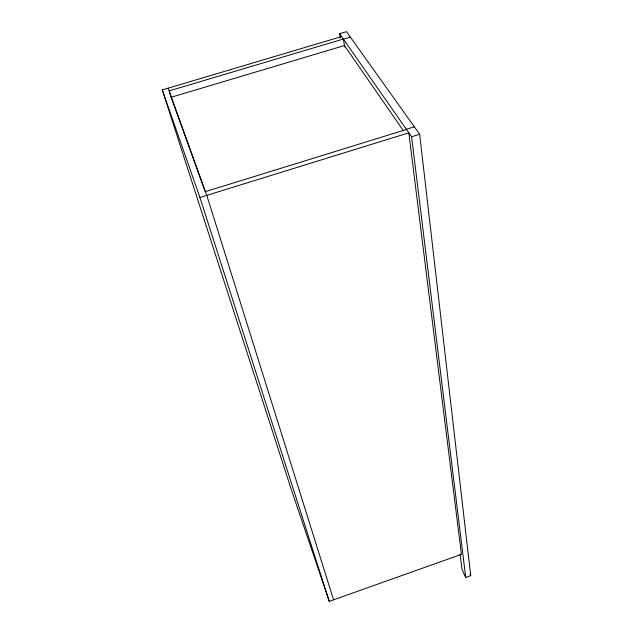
<?xml version="1.0" encoding="UTF-8"?>
<svg xmlns="http://www.w3.org/2000/svg" width="633" height="633" viewBox="0 0 633 633"><rect width="100%" height="100%" fill="white"/><g stroke="black" fill="none" stroke-linecap="round" stroke-linejoin="round"><path stroke-width="0.95" d="M460.072 553.93L462.058 569.621L465.722 577.423L470.73 575.634L419.655 134.275L346.48 31.65L339.604 33.691L340.261 37.592M162.27 89.91L291.125 488.993L329.271 601.35L461.425 554.35L408.823 132.819L199.941 197.488L162.27 89.91L341.606 36.564M406.346 129.274L414.33 126.806M205.448 191.617L406.473 129.456M339.604 33.691L411.592 136.775L419.655 134.275M169.138 90.915L343.331 39.04L344.732 46.969M343.434 39.183L350.373 37.11M403.427 130.762L344.423 45.544L171.147 97.268L205.227 191.878M469.908 573.902L470.73 575.634M168.141 88.161L206.801 195.368L333.575 599.823M199.941 197.488L329.271 601.35M169.43 91.856L171.227 97.498M411.592 136.775L465.722 577.423"/></g></svg>
